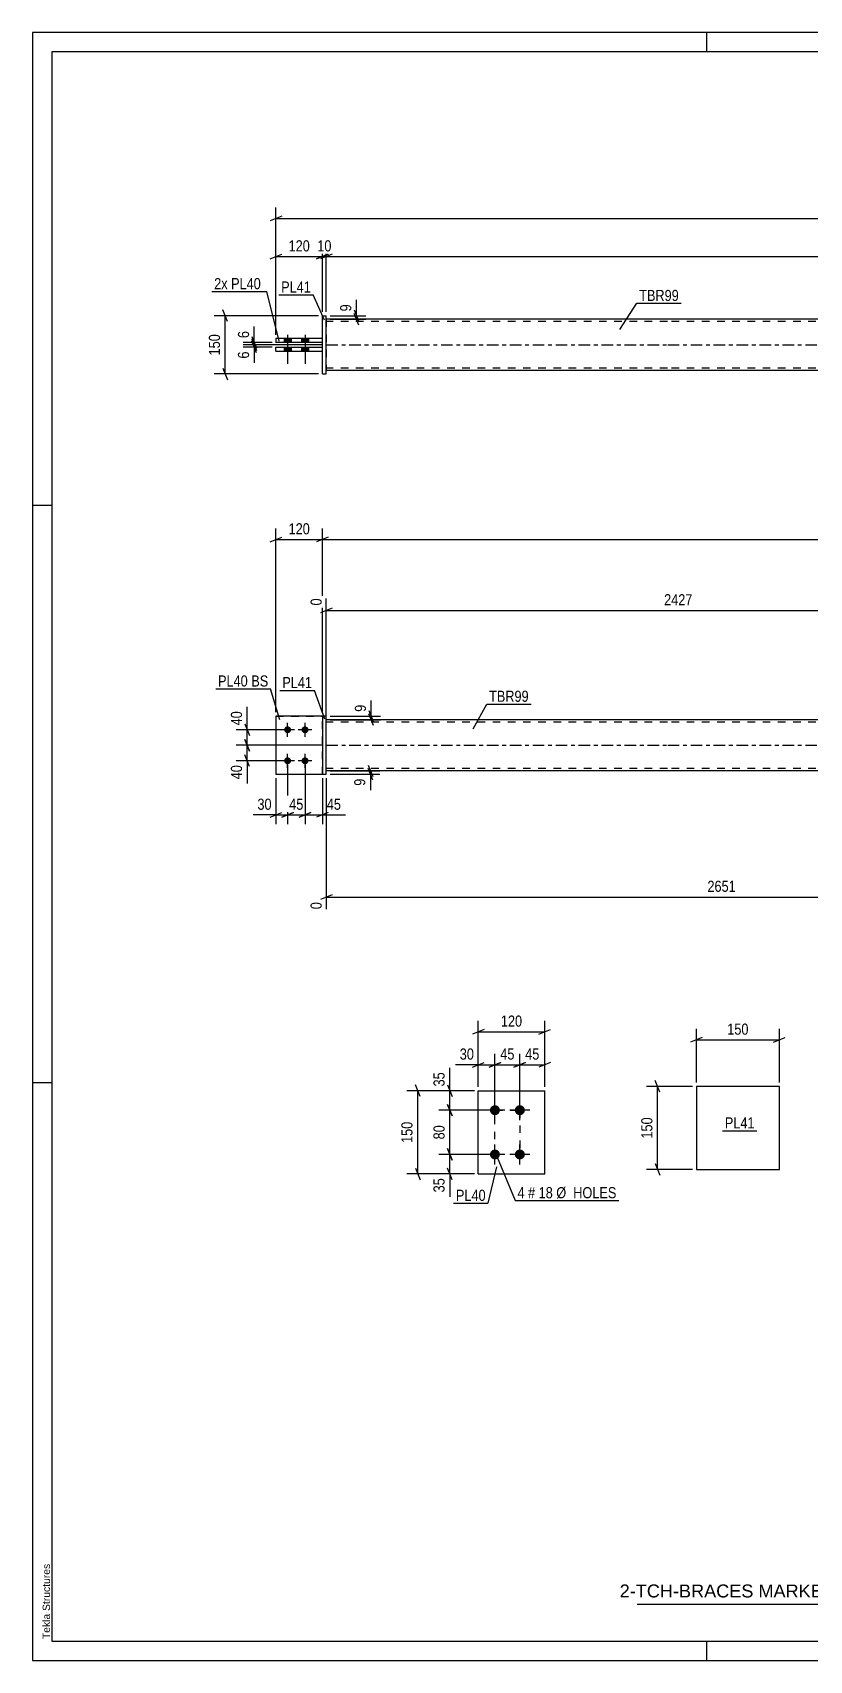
# Model space of a CAD drawing. Header units: millimetres. Extents: x 0 to 594, y 0 to 420.
# Drawn here: x 0 to 200.5, y 0 to 420 of the extents above; entities that cross this region are included whole.
import ezdxf

# ---------------------------------------------------------------- set-up
doc = ezdxf.new("R2010")
doc.units = ezdxf.units.MM
doc.linetypes.add('DXK_LINE_DOT2', pattern=[3.9198, 1.9599, -1.9599])
doc.linetypes.add('DXK_LINE_DOT3', pattern=[5.9187, 2.979, -0.9799, 0.9799, -0.9799])
doc.styles.add('Arial', font='ARIAL.TTF', dxfattribs={"height": 0.2})
doc.styles.add('Arial Narrow', font='ARIALN.TTF', dxfattribs={"height": 0.2})

# ---------------------------------------------------------------- blocks, each defined once
blk = doc.blocks.new('Unknown-582685899-1127')
at = {"color": 5, "linetype": 'Continuous'}
for p, q in [((594, 420), (0, 420)), ((0, 420), (0, 0)), ((174, 415), (174, 420)), ((589, 415), (5, 415)), ((5, 415), (5, 5)), ((5, 298), (0, 298)), ((5, 149), (0, 149)), ((5, 5), (589, 5)), ((174, 0), (174, 5)), ((0, 0), (594, 0))]:
    blk.add_line(p, q, dxfattribs=at)
at = {"color": 174, "linetype": 'Continuous', "style": 'Arial'}
blk.add_text('Tekla Structures', height=1.9102, rotation=90, dxfattribs=at).set_placement((4.5, 5.5))
blk = doc.blocks.new('Bolt-582685899-2203 - 2164')
at = {"linetype": 'Continuous'}
for points in [[(119.29, 140.68), (119.03, 140.71), (118.77, 140.79), (118.54, 140.93), (118.34, 141.11), (118.18, 141.33), (118.07, 141.57), (118.02, 141.83), (118.02, 142.1), (118.07, 142.37), (118.18, 142.61), (118.34, 142.83), (118.54, 143.01), (118.77, 143.14), (119.03, 143.23), (119.29, 143.25), (119.56, 143.23), (119.82, 143.14), (120.05, 143.01), (120.25, 142.83), (120.41, 142.61), (120.52, 142.37), (120.57, 142.1), (120.57, 141.83), (120.52, 141.57), (120.41, 141.33), (120.25, 141.11), (120.05, 140.93), (119.82, 140.79), (119.56, 140.71)], [(125.72, 140.68), (125.46, 140.71), (125.2, 140.79), (124.97, 140.93), (124.77, 141.11), (124.61, 141.33), (124.5, 141.57), (124.44, 141.83), (124.44, 142.1), (124.5, 142.37), (124.61, 142.61), (124.77, 142.83), (124.97, 143.01), (125.2, 143.14), (125.46, 143.23), (125.72, 143.25), (125.99, 143.23), (126.25, 143.14), (126.48, 143.01), (126.68, 142.83), (126.84, 142.61), (126.95, 142.37), (127, 142.1), (127, 141.83), (126.95, 141.57), (126.84, 141.33), (126.68, 141.11), (126.48, 140.93), (126.25, 140.79), (125.99, 140.71)], [(119.29, 129.25), (119.03, 129.28), (118.77, 129.37), (118.54, 129.5), (118.34, 129.68), (118.18, 129.9), (118.07, 130.14), (118.02, 130.41), (118.02, 130.67), (118.07, 130.94), (118.18, 131.18), (118.34, 131.4), (118.54, 131.58), (118.77, 131.71), (119.03, 131.8), (119.29, 131.83), (119.56, 131.8), (119.82, 131.71), (120.05, 131.58), (120.25, 131.4), (120.41, 131.18), (120.52, 130.94), (120.57, 130.67), (120.57, 130.41), (120.52, 130.14), (120.41, 129.9), (120.25, 129.68), (120.05, 129.5), (119.82, 129.37), (119.56, 129.28)], [(125.72, 129.25), (125.46, 129.28), (125.2, 129.37), (124.97, 129.5), (124.77, 129.68), (124.61, 129.9), (124.5, 130.14), (124.44, 130.41), (124.44, 130.67), (124.5, 130.94), (124.61, 131.18), (124.77, 131.4), (124.97, 131.58), (125.2, 131.71), (125.46, 131.8), (125.72, 131.83), (125.99, 131.8), (126.25, 131.71), (126.48, 131.58), (126.68, 131.4), (126.84, 131.18), (126.95, 130.94), (127, 130.67), (127, 130.41), (126.95, 130.14), (126.84, 129.9), (126.68, 129.68), (126.48, 129.5), (126.25, 129.37), (125.99, 129.28)]]:
    blk.add_hatch(color=1, dxfattribs=at).paths.add_polyline_path(points)
at = {"color": 1, "linetype": 'Continuous'}
for p, q in [((119.29, 139.4), (119.29, 144.54)), ((125.72, 139.4), (125.72, 144.54)), ((121.87, 141.97), (116.72, 141.97)), ((128.29, 141.97), (123.15, 141.97)), ((121.87, 130.54), (116.72, 130.54)), ((119.29, 127.97), (119.29, 133.11)), ((128.29, 130.54), (123.15, 130.54)), ((125.72, 127.97), (125.72, 133.11))]:
    blk.add_line(p, q, dxfattribs=at)
blk = doc.blocks.new('Part-582685899-2170 - 2164')
at = {"color": 2, "linetype": 'Continuous'}
for p, q in [((115.01, 125.54), (115.01, 146.97)), ((115.01, 146.97), (132.15, 146.97)), ((132.15, 125.54), (132.15, 146.97)), ((115.01, 125.54), (115.01, 125.54)), ((115.01, 125.54), (132.15, 125.54)), ((132.15, 125.54), (132.15, 125.54))]:
    blk.add_line(p, q, dxfattribs=at)
at = {"color": 7, "linetype": 'DXK_LINE_DOT2'}
for p, q in [((115.01, 146.97), (132.15, 146.97)), ((115.01, 125.54), (115.01, 125.54)), ((115.01, 125.54), (132.15, 125.54)), ((132.15, 125.54), (132.15, 125.54))]:
    blk.add_line(p, q, dxfattribs=at)
blk = doc.blocks.new('Part-582685899-1703 - 1672')
at = {"color": 2, "linetype": 'Continuous'}
for p, q in [((62.8, 243.62), (62.8, 228.62)), ((74.8, 243.62), (62.8, 243.62)), ((62.8, 228.62), (74.8, 228.62))]:
    blk.add_line(p, q, dxfattribs=at)
at = {"color": 7, "linetype": 'DXK_LINE_DOT2'}
blk.add_line((74.8, 228.62), (74.8, 243.62), dxfattribs=at)
blk = doc.blocks.new('Part-582685899-1683 - 1672')
at = {"linetype": 'Continuous'}
blk.add_hatch(color=2, dxfattribs=at).paths.add_polyline_path([(464.04, 229.52), (463.24, 230.92), (464.84, 230.92)])
at = {"color": 2, "linetype": 'Continuous'}
for p, q in [((163.8, 242.72), (75.8, 242.72)), ((405.94, 242.72), (163.9, 242.72)), ((494.04, 242.72), (406.04, 242.72)), ((163.8, 229.52), (75.8, 229.52)), ((405.94, 229.52), (163.9, 229.52)), ((494.04, 229.52), (406.04, 229.52)), ((464.04, 229.52), (463.24, 230.92)), ((463.24, 230.92), (464.84, 230.92)), ((464.84, 230.92), (464.04, 229.52))]:
    blk.add_line(p, q, dxfattribs=at)
at = {"color": 7, "linetype": 'DXK_LINE_DOT2'}
for p, q in [((75.8, 229.52), (75.8, 242.72)), ((163.8, 242.12), (75.8, 242.12)), ((405.94, 242.12), (163.9, 242.12)), ((262.13, 242.72), (262.13, 242.12)), ((291.17, 242.72), (291.17, 242.12)), ((494.04, 242.12), (406.04, 242.12)), ((494.04, 229.52), (494.04, 242.72)), ((163.8, 230.12), (75.8, 230.12)), ((405.94, 230.12), (163.9, 230.12)), ((278.67, 229.52), (278.67, 230.12)), ((307.71, 229.52), (307.71, 230.12)), ((494.04, 230.12), (406.04, 230.12))]:
    blk.add_line(p, q, dxfattribs=at)
at = {"color": 7, "linetype": 'DXK_LINE_DOT3'}
for p, q in [((75.8, 236.12), (163.8, 236.12)), ((163.9, 236.12), (405.94, 236.12)), ((406.04, 236.12), (494.04, 236.12))]:
    blk.add_line(p, q, dxfattribs=at)
at = {"color": 2, "linetype": 'Continuous'}
blk.add_circle((464.04, 230.42), 1, dxfattribs=at)
blk = doc.blocks.new('Part-582685899-1708 - 1672')
at = {"color": 7, "linetype": 'DXK_LINE_DOT2'}
for p, q in [((62.8, 243.62), (62.8, 228.62)), ((62.8, 243.62), (74.8, 243.62)), ((74.8, 243.62), (74.8, 228.62)), ((62.8, 228.62), (74.8, 228.62))]:
    blk.add_line(p, q, dxfattribs=at)
blk = doc.blocks.new('Part-582685899-1713 - 1672')
at = {"color": 2, "linetype": 'Continuous'}
for p, q in [((75.8, 243.62), (74.8, 243.62)), ((74.8, 243.62), (74.8, 228.62)), ((75.8, 228.62), (75.8, 243.62)), ((74.8, 228.62), (75.8, 228.62))]:
    blk.add_line(p, q, dxfattribs=at)
blk = doc.blocks.new('Bolt-582685899-1720 - 1672')
at = {"linetype": 'Continuous'}
for points in [[(65.8, 239.22, -1), (65.8, 241.02, -1)], [(70.3, 239.22, -1), (70.3, 241.02, -1)], [(65.8, 231.22, -1), (65.8, 233.02, -1)], [(70.3, 231.22, -1), (70.3, 233.02, -1)]]:
    blk.add_hatch(color=1, dxfattribs=at).paths.add_polyline_path(points)
at = {"color": 1, "linetype": 'Continuous'}
for p, q in [((67.6, 240.12), (64, 240.12)), ((65.8, 238.32), (65.8, 241.92)), ((72.1, 240.12), (68.5, 240.12)), ((70.3, 238.32), (70.3, 241.92)), ((67.6, 232.12), (64, 232.12)), ((65.8, 230.32), (65.8, 233.92)), ((72.1, 232.12), (68.5, 232.12)), ((70.3, 230.32), (70.3, 233.92))]:
    blk.add_line(p, q, dxfattribs=at)
blk = doc.blocks.new('Bolt-582685899-1368 - 1364')
at = {"linetype": 'Continuous'}
for points in [[(64.9, 340.04), (66.7, 340.04), (66.7, 341.04), (64.9, 341.04)], [(64.9, 340.04), (66.7, 340.04), (66.7, 341.04), (64.9, 341.04)], [(69.4, 340.04), (71.2, 340.04), (71.2, 341.04), (69.4, 341.04)], [(69.4, 340.04), (71.2, 340.04), (71.2, 341.04), (69.4, 341.04)], [(64.9, 337.84), (66.7, 337.84), (66.7, 338.84), (64.9, 338.84)], [(64.9, 337.84), (66.7, 337.84), (66.7, 338.84), (64.9, 338.84)], [(69.4, 337.84), (71.2, 337.84), (71.2, 338.84), (69.4, 338.84)], [(69.4, 337.84), (71.2, 337.84), (71.2, 338.84), (69.4, 338.84)]]:
    blk.add_hatch(color=1, dxfattribs=at).paths.add_polyline_path(points)
at = {"color": 1, "linetype": 'Continuous'}
for p, q in [((64.9, 341.04), (64.9, 340.04)), ((64.9, 341.04), (64.9, 340.04)), ((65.8, 342.04), (65.8, 334.54)), ((65.8, 342.04), (65.8, 334.54)), ((66.7, 341.04), (66.7, 340.04)), ((66.7, 341.04), (66.7, 340.04)), ((69.4, 341.04), (69.4, 340.04)), ((69.4, 341.04), (69.4, 340.04)), ((70.3, 342.04), (70.3, 334.54)), ((70.3, 342.04), (70.3, 334.54)), ((71.2, 341.04), (71.2, 340.04)), ((71.2, 341.04), (71.2, 340.04)), ((64.9, 338.84), (64.9, 337.84)), ((64.9, 338.84), (64.9, 337.84)), ((66.7, 338.84), (66.7, 337.84)), ((66.7, 338.84), (66.7, 337.84)), ((69.4, 338.84), (69.4, 337.84)), ((69.4, 338.84), (69.4, 337.84)), ((71.2, 338.84), (71.2, 337.84)), ((71.2, 338.84), (71.2, 337.84))]:
    blk.add_line(p, q, dxfattribs=at)
blk = doc.blocks.new('Part-582685899-1402 - 1364')
at = {"linetype": 'Continuous'}
blk.add_hatch(color=2, dxfattribs=at).paths.add_polyline_path([(464.04, 339.44), (463.24, 340.84), (464.84, 340.84)])
at = {"color": 2, "linetype": 'Continuous'}
for p, q in [((163.8, 346.04), (75.8, 346.04)), ((405.94, 346.04), (163.9, 346.04)), ((494.04, 346.04), (406.04, 346.04)), ((464.04, 339.44), (463.24, 340.84)), ((463.24, 340.84), (464.84, 340.84)), ((464.84, 340.84), (464.04, 339.44)), ((262.13, 340.14), (262.13, 340.04)), ((291.17, 340.14), (262.13, 340.14)), ((262.13, 338.84), (262.13, 338.74)), ((291.17, 338.74), (262.13, 338.74)), ((278.67, 340.04), (278.67, 340.14)), ((278.67, 338.74), (278.67, 338.84)), ((291.17, 340.14), (291.17, 338.74)), ((163.8, 332.84), (75.8, 332.84)), ((405.94, 332.84), (163.9, 332.84)), ((494.04, 332.84), (406.04, 332.84))]:
    blk.add_line(p, q, dxfattribs=at)
at = {"color": 7, "linetype": 'DXK_LINE_DOT2'}
for p, q in [((75.8, 346.04), (75.8, 332.84)), ((163.8, 345.44), (75.8, 345.44)), ((405.94, 345.44), (163.9, 345.44)), ((494.04, 345.44), (406.04, 345.44)), ((494.04, 332.84), (494.04, 346.04)), ((262.13, 338.74), (262.13, 340.04)), ((278.67, 340.14), (307.71, 340.14)), ((278.67, 340.04), (278.67, 338.74)), ((307.71, 338.74), (278.67, 338.74)), ((307.71, 340.14), (307.71, 338.74)), ((163.8, 333.44), (75.8, 333.44)), ((405.94, 333.44), (163.9, 333.44)), ((494.04, 333.44), (406.04, 333.44))]:
    blk.add_line(p, q, dxfattribs=at)
at = {"color": 7, "linetype": 'DXK_LINE_DOT3'}
for p, q in [((75.8, 339.44), (163.8, 339.44)), ((163.9, 339.44), (405.94, 339.44)), ((406.04, 339.44), (494.04, 339.44))]:
    blk.add_line(p, q, dxfattribs=at)
at = {"color": 2, "linetype": 'Continuous'}
blk.add_circle((464.04, 340.34), 1, dxfattribs=at)
blk = doc.blocks.new('Part-582685899-1442 - 1364')
at = {"color": 2, "linetype": 'Continuous'}
for p, q in [((62.8, 337.84), (62.8, 338.84)), ((62.8, 338.84), (74.8, 338.84)), ((62.8, 337.84), (74.8, 337.84)), ((74.8, 337.84), (74.8, 338.84))]:
    blk.add_line(p, q, dxfattribs=at)
blk = doc.blocks.new('Part-582685899-1447 - 1364')
at = {"color": 2, "linetype": 'Continuous'}
for p, q in [((62.8, 341.04), (62.8, 340.04)), ((74.8, 341.04), (62.8, 341.04)), ((74.8, 340.04), (74.8, 341.04)), ((74.8, 340.04), (62.8, 340.04))]:
    blk.add_line(p, q, dxfattribs=at)
blk = doc.blocks.new('Part-582685899-1452 - 1364')
at = {"color": 2, "linetype": 'Continuous'}
for p, q in [((74.8, 331.94), (74.8, 346.94)), ((74.8, 346.94), (75.8, 346.94)), ((75.8, 331.94), (75.8, 346.94)), ((74.8, 331.94), (75.8, 331.94))]:
    blk.add_line(p, q, dxfattribs=at)
blk = doc.blocks.new('Part-582685899-2411 - 2407')
at = {"color": 2, "linetype": 'Continuous'}
for p, q in [((192.71, 148.1), (171.28, 148.1)), ((171.28, 148.1), (171.28, 126.67)), ((192.71, 126.67), (192.71, 148.1)), ((171.28, 126.67), (192.71, 126.67))]:
    blk.add_line(p, q, dxfattribs=at)
blk = doc.blocks.new('Rectangle-582685899-2393 - 2164')
at = {"color": 1, "linetype": 'DXK_LINE_DOT2'}
blk.add_lwpolyline([(119.29, 141.97), (125.72, 141.97), (125.72, 130.54), (119.29, 130.54), (119.29, 141.97)], close=True, dxfattribs=at)
blk = doc.blocks.new('StraightDimension-582685899-2303 - 2164')
at = {"color": 7, "linetype": 'Continuous'}
for p, q in [((107.06, 148.47), (108.26, 145.47)), ((114.01, 146.97), (104.81, 146.97)), ((108.26, 140.47), (107.06, 143.47)), ((107.66, 141.97), (107.66, 146.97)), ((118.29, 141.97), (104.81, 141.97))]:
    blk.add_line(p, q, dxfattribs=at)
at = {"color": 0}
blk.add_wipeout([(106.91, 152.35), (102.71, 152.35), (102.71, 147.49), (106.91, 147.49)], dxfattribs=at)
at = {"color": 7, "linetype": 'Continuous'}
blk.add_line((107.66, 146.97), (107.66, 152.88), dxfattribs=at)
blk.add_line((107.66, 146.97), (107.66, 152.88), dxfattribs=at)
at = {"color": 3, "style": 'Arial Narrow'}
blk.add_text('35', height=2.863, rotation=90.0002, dxfattribs=at).set_placement((106.31, 148.09))
blk = doc.blocks.new('StraightDimension-582685899-2280 - 2164')
at = {"color": 7, "linetype": 'Continuous'}
for p, q in [((118.29, 130.54), (104.81, 130.54)), ((107.06, 132.04), (108.26, 129.04)), ((107.66, 125.54), (107.66, 130.54)), ((108.26, 124.04), (107.06, 127.04)), ((114.01, 125.54), (104.81, 125.54))]:
    blk.add_line(p, q, dxfattribs=at)
at = {"color": 0}
blk.add_wipeout([(106.91, 125.02), (102.71, 125.02), (102.71, 120.16), (106.91, 120.16)], dxfattribs=at)
at = {"color": 7, "linetype": 'Continuous'}
blk.add_line((107.66, 125.54), (107.66, 119.63), dxfattribs=at)
blk.add_line((107.66, 125.54), (107.66, 119.63), dxfattribs=at)
at = {"color": 3, "style": 'Arial Narrow'}
blk.add_text('35', height=2.863, rotation=90.0002, dxfattribs=at).set_placement((106.31, 120.76))
blk = doc.blocks.new('StraightDimension-582685899-2293 - 2164')
at = {"color": 7, "linetype": 'Continuous'}
for p, q in [((107.06, 143.47), (108.26, 140.47)), ((118.29, 141.97), (104.81, 141.97)), ((107.66, 130.54), (107.66, 141.97)), ((118.29, 130.54), (104.81, 130.54)), ((108.26, 129.04), (107.06, 132.04))]:
    blk.add_line(p, q, dxfattribs=at)
at = {"color": 0}
blk.add_wipeout([(106.91, 138.68), (102.71, 138.68), (102.71, 133.83), (106.91, 133.83)], dxfattribs=at)
at = {"color": 3, "style": 'Arial Narrow'}
blk.add_text('80', height=2.863, rotation=90.0002, dxfattribs=at).set_placement((106.31, 134.43))
blk = doc.blocks.new('StraightDimension-582685899-2317 - 2164')
at = {"color": 7, "linetype": 'Continuous'}
for p, q in [((99.98, 145.47), (98.78, 148.47)), ((114.01, 146.97), (96.53, 146.97)), ((99.38, 125.54), (99.38, 146.97)), ((98.78, 127.04), (99.98, 124.04)), ((114.01, 125.54), (96.53, 125.54))]:
    blk.add_line(p, q, dxfattribs=at)
at = {"color": 0}
blk.add_wipeout([(98.63, 139.6), (94.43, 139.6), (94.43, 132.91), (98.63, 132.91)], dxfattribs=at)
at = {"color": 3, "style": 'Arial Narrow'}
blk.add_text('150', height=2.863, rotation=90.0002, dxfattribs=at).set_placement((98.03, 133.51))
blk = doc.blocks.new('StraightDimension-582685899-2334 - 2164')
at = {"color": 7, "linetype": 'Continuous'}
for p, q in [((115.01, 147.97), (115.01, 156.53)), ((119.29, 142.97), (119.29, 156.53)), ((113.51, 153.08), (116.51, 154.28)), ((115.01, 153.68), (119.29, 153.68)), ((120.79, 154.28), (117.79, 153.08))]:
    blk.add_line(p, q, dxfattribs=at)
at = {"color": 0}
blk.add_wipeout([(114.48, 154.43), (114.48, 158.63), (109.63, 158.63), (109.63, 154.43)], dxfattribs=at)
at = {"color": 7, "linetype": 'Continuous'}
blk.add_line((115.01, 153.68), (109.1, 153.68), dxfattribs=at)
blk.add_line((115.01, 153.68), (109.1, 153.68), dxfattribs=at)
at = {"color": 3, "style": 'Arial Narrow'}
blk.add_text('30', height=2.863, dxfattribs=at).set_placement((110.23, 155.03))
blk = doc.blocks.new('StraightDimension-582685899-2347 - 2164')
at = {"color": 7, "linetype": 'Continuous'}
for p, q in [((119.29, 142.97), (119.29, 156.53)), ((125.72, 142.97), (125.72, 156.53)), ((117.79, 153.08), (120.79, 154.28)), ((119.29, 153.68), (125.72, 153.68)), ((127.22, 154.28), (124.22, 153.08))]:
    blk.add_line(p, q, dxfattribs=at)
at = {"color": 0}
blk.add_wipeout([(124.94, 154.43), (124.94, 158.63), (120.08, 158.63), (120.08, 154.43)], dxfattribs=at)
at = {"color": 3, "style": 'Arial Narrow'}
blk.add_text('45', height=2.863, dxfattribs=at).set_placement((120.68, 155.03))
blk = doc.blocks.new('StraightDimension-582685899-2357 - 2164')
at = {"color": 7, "linetype": 'Continuous'}
for p, q in [((125.72, 142.97), (125.72, 156.53)), ((132.15, 147.97), (132.15, 156.53)), ((124.22, 153.08), (127.22, 154.28)), ((125.72, 153.68), (132.15, 153.68)), ((133.65, 154.28), (130.65, 153.08))]:
    blk.add_line(p, q, dxfattribs=at)
at = {"color": 0}
blk.add_wipeout([(131.36, 154.43), (131.36, 158.63), (126.51, 158.63), (126.51, 154.43)], dxfattribs=at)
at = {"color": 3, "style": 'Arial Narrow'}
blk.add_text('45', height=2.863, dxfattribs=at).set_placement((127.11, 155.03))
blk = doc.blocks.new('StraightDimension-582685899-2374 - 2164')
at = {"color": 7, "linetype": 'Continuous'}
for p, q in [((115.01, 147.97), (115.01, 165.03)), ((132.15, 147.97), (132.15, 165.03)), ((116.51, 162.78), (113.51, 161.58)), ((115.01, 162.18), (132.15, 162.18)), ((130.65, 161.58), (133.65, 162.78))]:
    blk.add_line(p, q, dxfattribs=at)
at = {"color": 0}
blk.add_wipeout([(126.92, 162.93), (126.92, 167.13), (120.24, 167.13), (120.24, 162.93)], dxfattribs=at)
at = {"color": 3, "style": 'Arial Narrow'}
blk.add_text('120', height=2.863, dxfattribs=at).set_placement((120.84, 163.53))
blk = doc.blocks.new('StraightDimension-582685899-4627 - 1672')
at = {"color": 7, "linetype": 'Continuous'}
for p, q in [((74.8, 244.62), (74.8, 292.04)), ((494.04, 244.62), (494.04, 292.04)), ((76.3, 289.79), (73.3, 288.59)), ((74.8, 289.19), (494.04, 289.19)), ((492.54, 288.59), (495.54, 289.79))]:
    blk.add_line(p, q, dxfattribs=at)
at = {"color": 0}
blk.add_wipeout([(288.68, 289.94), (288.68, 294.14), (280.16, 294.14), (280.16, 289.94)], dxfattribs=at)
at = {"color": 3, "style": 'Arial Narrow'}
blk.add_text('5012', height=2.863, dxfattribs=at).set_placement((280.76, 290.54))
blk = doc.blocks.new('StraightDimension-582685899-1783 - 1672')
at = {"color": 7, "linetype": 'Continuous'}
for p, q in [((65.8, 231.12), (65.8, 215.73)), ((62.8, 227.62), (62.8, 215.73)), ((61.3, 217.53), (64.3, 218.73)), ((67.3, 218.73), (64.3, 217.53)), ((62.8, 218.13), (65.8, 218.13))]:
    blk.add_line(p, q, dxfattribs=at)
at = {"color": 0}
blk.add_wipeout([(62.27, 218.88), (62.27, 223.08), (57.42, 223.08), (57.42, 218.88)], dxfattribs=at)
at = {"color": 7, "linetype": 'Continuous'}
blk.add_line((62.8, 218.13), (56.89, 218.13), dxfattribs=at)
blk.add_line((62.8, 218.13), (56.89, 218.13), dxfattribs=at)
at = {"color": 3, "style": 'Arial Narrow'}
blk.add_text('30', height=2.863, dxfattribs=at).set_placement((58.02, 219.48))
blk = doc.blocks.new('StraightDimension-582685899-1793 - 1672')
at = {"color": 7, "linetype": 'Continuous'}
for p, q in [((65.8, 231.12), (65.8, 215.73)), ((70.3, 231.12), (70.3, 215.73)), ((64.3, 217.53), (67.3, 218.73)), ((71.8, 218.73), (68.8, 217.53)), ((65.8, 218.13), (70.3, 218.13))]:
    blk.add_line(p, q, dxfattribs=at)
at = {"color": 0}
blk.add_wipeout([(70.48, 218.88), (70.48, 223.08), (65.62, 223.08), (65.62, 218.88)], dxfattribs=at)
at = {"color": 3, "style": 'Arial Narrow'}
blk.add_text('45', height=2.863, dxfattribs=at).set_placement((66.22, 219.48))
blk = doc.blocks.new('StraightDimension-582685899-4628 - 1672')
at = {"color": 7, "linetype": 'Continuous'}
for p, q in [((62.8, 244.62), (62.8, 292.04)), ((74.8, 244.62), (74.8, 292.04)), ((61.3, 288.59), (64.3, 289.79)), ((62.8, 289.19), (74.8, 289.19)), ((76.3, 289.79), (73.3, 288.59))]:
    blk.add_line(p, q, dxfattribs=at)
at = {"color": 0}
blk.add_wipeout([(72.14, 289.94), (72.14, 294.14), (65.46, 294.14), (65.46, 289.94)], dxfattribs=at)
at = {"color": 3, "style": 'Arial Narrow'}
blk.add_text('120', height=2.863, dxfattribs=at).set_placement((66.06, 290.54))
blk = doc.blocks.new('StraightDimension-582685899-1732 - 1672')
at = {"color": 7, "linetype": 'Continuous'}
for p, q in [((257.41, 253.05), (257.41, 279.49)), ((75.8, 243.72), (75.8, 274.01)), ((77.3, 271.48), (74.3, 270.28)), ((75.8, 270.88), (257.41, 270.88)), ((255.91, 270.28), (258.91, 271.48))]:
    blk.add_line(p, q, dxfattribs=at)
at = {"color": 0, "linetype": 'Continuous'}
for points in [[(256.81, 280.09), (252.61, 280.09), (252.61, 271.58), (256.81, 271.58)], [(75.2, 274.61), (71, 274.61), (71, 271.58), (75.2, 271.58)]]:
    blk.add_wipeout(points, dxfattribs=at)
at = {"color": 0}
blk.add_wipeout([(170.86, 271.63), (170.86, 275.83), (162.35, 275.83), (162.35, 271.63)], dxfattribs=at)
at = {"color": 3, "linetype": 'Continuous', "style": 'Arial Narrow'}
for s, height, p in [('2427', 2.863, (256.21, 272.18)), ('0', 2.86, (74.6, 272.18))]:
    blk.add_text(s, height=height, rotation=90.0002, dxfattribs=at).set_placement(p)
at = {"color": 3, "style": 'Arial Narrow'}
blk.add_text('2427', height=2.863, dxfattribs=at).set_placement((162.95, 272.23))
blk = doc.blocks.new('StraightDimension-582685899-1864 - 1672')
at = {"color": 7, "linetype": 'Continuous'}
for p, q in [((76.8, 243.62), (89.76, 243.62)), ((86.76, 245.12), (87.96, 242.12)), ((87.96, 241.22), (86.76, 244.22)), ((87.36, 242.72), (87.36, 243.62)), ((76.8, 242.72), (89.76, 242.72))]:
    blk.add_line(p, q, dxfattribs=at)
at = {"color": 0}
blk.add_wipeout([(86.61, 247.18), (82.41, 247.18), (82.41, 244.15), (86.61, 244.15)], dxfattribs=at)
at = {"color": 7, "linetype": 'Continuous'}
blk.add_line((87.36, 243.62), (87.36, 247.7), dxfattribs=at)
blk.add_line((87.36, 243.62), (87.36, 247.7), dxfattribs=at)
at = {"color": 3, "style": 'Arial Narrow'}
blk.add_text('9', height=2.86, rotation=90.0002, dxfattribs=at).set_placement((86.01, 244.75))
blk = doc.blocks.new('StraightDimension-582685899-1800 - 1672')
at = {"color": 7, "linetype": 'Continuous'}
for p, q in [((70.3, 231.12), (70.3, 215.73)), ((74.8, 227.62), (74.8, 215.73)), ((68.8, 217.53), (71.8, 218.73)), ((76.3, 218.73), (73.3, 217.53)), ((70.3, 218.13), (74.8, 218.13))]:
    blk.add_line(p, q, dxfattribs=at)
at = {"color": 0}
blk.add_wipeout([(80.18, 218.88), (80.18, 223.08), (75.32, 223.08), (75.32, 218.88)], dxfattribs=at)
at = {"color": 7, "linetype": 'Continuous'}
blk.add_line((74.8, 218.13), (80.71, 218.13), dxfattribs=at)
blk.add_line((74.8, 218.13), (80.71, 218.13), dxfattribs=at)
at = {"color": 3, "style": 'Arial Narrow'}
blk.add_text('45', height=2.863, dxfattribs=at).set_placement((75.92, 219.48))
blk = doc.blocks.new('StraightDimension-582685899-1848 - 1672')
at = {"color": 7, "linetype": 'Continuous'}
for p, q in [((75.8, 227.62), (75.8, 193.82)), ((279.77, 228.36), (279.77, 188.33)), ((77.3, 197.55), (74.3, 196.35)), ((278.27, 196.35), (281.27, 197.55)), ((75.8, 196.95), (279.77, 196.95))]:
    blk.add_line(p, q, dxfattribs=at)
at = {"color": 0}
blk.add_wipeout([(182.04, 197.7), (182.04, 201.9), (173.53, 201.9), (173.53, 197.7)], dxfattribs=at)
at = {"color": 0, "linetype": 'Continuous'}
for points in [[(75.2, 196.25), (71, 196.25), (71, 193.22), (75.2, 193.22)], [(279.17, 196.25), (274.97, 196.25), (274.97, 187.73), (279.17, 187.73)]]:
    blk.add_wipeout(points, dxfattribs=at)
at = {"color": 3, "style": 'Arial Narrow'}
blk.add_text('2651', height=2.863, dxfattribs=at).set_placement((174.13, 198.3))
at = {"color": 3, "linetype": 'Continuous', "style": 'Arial Narrow'}
for s, height, p in [('0', 2.86, (74.6, 193.82)), ('2651', 2.863, (278.57, 188.33))]:
    blk.add_text(s, height=height, rotation=90.0002, dxfattribs=at).set_placement(p)
blk = doc.blocks.new('StraightDimension-582685899-1855 - 1672')
at = {"color": 7, "linetype": 'Continuous'}
for p, q in [((86.6, 231.02), (87.8, 228.02)), ((76.8, 229.52), (89.6, 229.52)), ((76.8, 228.62), (89.6, 228.62)), ((87.8, 227.12), (86.6, 230.12)), ((87.2, 228.62), (87.2, 229.52))]:
    blk.add_line(p, q, dxfattribs=at)
at = {"color": 0}
blk.add_wipeout([(86.45, 228.1), (82.25, 228.1), (82.25, 225.07), (86.45, 225.07)], dxfattribs=at)
at = {"color": 7, "linetype": 'Continuous'}
blk.add_line((87.2, 228.62), (87.2, 224.55), dxfattribs=at)
blk.add_line((87.2, 228.62), (87.2, 224.55), dxfattribs=at)
at = {"color": 3, "style": 'Arial Narrow'}
blk.add_text('9', height=2.86, rotation=90.0002, dxfattribs=at).set_placement((85.85, 225.67))
blk = doc.blocks.new('StraightDimension-582685899-1873 - 1672')
at = {"color": 7, "linetype": 'Continuous'}
for p, q in [((64.8, 240.12), (52.54, 240.12)), ((54.79, 241.62), (55.99, 238.62)), ((55.39, 236.12), (55.39, 240.12)), ((74.8, 236.12), (52.54, 236.12)), ((55.99, 234.62), (54.79, 237.62))]:
    blk.add_line(p, q, dxfattribs=at)
at = {"color": 0}
blk.add_wipeout([(54.64, 245.51), (50.44, 245.51), (50.44, 240.65), (54.64, 240.65)], dxfattribs=at)
at = {"color": 7, "linetype": 'Continuous'}
blk.add_line((55.39, 240.12), (55.39, 246.03), dxfattribs=at)
blk.add_line((55.39, 240.12), (55.39, 246.03), dxfattribs=at)
at = {"color": 3, "style": 'Arial Narrow'}
blk.add_text('40', height=2.863, rotation=90.0002, dxfattribs=at).set_placement((54.04, 241.25))
blk = doc.blocks.new('StraightDimension-582685899-1886 - 1672')
at = {"color": 7, "linetype": 'Continuous'}
for p, q in [((74.8, 236.12), (52.54, 236.12)), ((54.79, 237.62), (55.99, 234.62)), ((55.39, 232.12), (55.39, 236.12)), ((64.8, 232.12), (52.54, 232.12)), ((55.99, 230.62), (54.79, 233.62))]:
    blk.add_line(p, q, dxfattribs=at)
at = {"color": 0}
blk.add_wipeout([(54.64, 231.6), (50.44, 231.6), (50.44, 226.74), (54.64, 226.74)], dxfattribs=at)
at = {"color": 7, "linetype": 'Continuous'}
blk.add_line((55.39, 232.12), (55.39, 226.22), dxfattribs=at)
blk.add_line((55.39, 232.12), (55.39, 226.22), dxfattribs=at)
at = {"color": 3, "style": 'Arial Narrow'}
blk.add_text('40', height=2.863, rotation=90.0002, dxfattribs=at).set_placement((54.04, 227.34))
blk = doc.blocks.new('StraightDimension-582685899-1608 - 1364')
at = {"color": 7, "linetype": 'Continuous'}
for p, q in [((56.61, 340.94), (57.81, 337.94)), ((57.81, 337.34), (56.61, 340.34)), ((74.8, 339.44), (54.36, 339.44)), ((61.8, 338.84), (54.36, 338.84)), ((57.21, 338.84), (57.21, 339.44))]:
    blk.add_line(p, q, dxfattribs=at)
at = {"color": 0}
blk.add_wipeout([(56.46, 338.31), (52.26, 338.31), (52.26, 335.28), (56.46, 335.28)], dxfattribs=at)
at = {"color": 7, "linetype": 'Continuous'}
blk.add_line((57.21, 338.84), (57.21, 334.76), dxfattribs=at)
blk.add_line((57.21, 338.84), (57.21, 334.76), dxfattribs=at)
at = {"color": 3, "style": 'Arial Narrow'}
blk.add_text('6', height=2.86, rotation=90.0002, dxfattribs=at).set_placement((55.86, 335.88))
blk = doc.blocks.new('StraightDimension-582685899-1498 - 1364')
at = {"color": 7, "linetype": 'Continuous'}
for p, q in [((62.8, 342.04), (62.8, 374.89)), ((507.04, 342.04), (507.04, 374.89)), ((64.3, 372.64), (61.3, 371.44)), ((62.8, 372.04), (507.04, 372.04)), ((505.54, 371.44), (508.54, 372.64))]:
    blk.add_line(p, q, dxfattribs=at)
at = {"color": 0}
blk.add_wipeout([(289.18, 372.79), (289.18, 376.99), (280.66, 376.99), (280.66, 372.79)], dxfattribs=at)
at = {"color": 3, "style": 'Arial Narrow'}
blk.add_text('5262', height=2.863, dxfattribs=at).set_placement((281.26, 373.39))
blk = doc.blocks.new('StraightDimension-582685899-1539 - 1364')
at = {"color": 7, "linetype": 'Continuous'}
for p, q in [((61.3, 361.59), (64.3, 362.79)), ((62.8, 342.04), (62.8, 365.04)), ((62.8, 362.19), (74.8, 362.19)), ((76.3, 362.79), (73.3, 361.59)), ((74.8, 347.94), (74.8, 365.04))]:
    blk.add_line(p, q, dxfattribs=at)
at = {"color": 0}
blk.add_wipeout([(72.14, 362.94), (72.14, 367.14), (65.46, 367.14), (65.46, 362.94)], dxfattribs=at)
at = {"color": 3, "style": 'Arial Narrow'}
blk.add_text('120', height=2.863, dxfattribs=at).set_placement((66.06, 363.54))
blk = doc.blocks.new('StraightDimension-582685899-1470 - 1364')
at = {"color": 7, "linetype": 'Continuous'}
for p, q in [((73.8, 346.94), (46.86, 346.94)), ((50.31, 345.44), (49.11, 348.44)), ((49.71, 331.94), (49.71, 346.94)), ((73.8, 331.94), (46.86, 331.94)), ((49.11, 333.44), (50.31, 330.44))]:
    blk.add_line(p, q, dxfattribs=at)
at = {"color": 0}
blk.add_wipeout([(48.96, 342.78), (44.76, 342.78), (44.76, 336.1), (48.96, 336.1)], dxfattribs=at)
at = {"color": 3, "style": 'Arial Narrow'}
blk.add_text('150', height=2.863, rotation=90.0002, dxfattribs=at).set_placement((48.36, 336.7))
blk = doc.blocks.new('StraightDimension-582685899-1529 - 1364')
at = {"color": 7, "linetype": 'Continuous'}
for p, q in [((77.3, 362.79), (74.3, 361.59)), ((75.8, 347.94), (75.8, 365.04)), ((75.8, 362.19), (494.04, 362.19)), ((492.54, 361.59), (495.54, 362.79)), ((494.04, 347.94), (494.04, 365.04))]:
    blk.add_line(p, q, dxfattribs=at)
at = {"color": 0}
blk.add_wipeout([(289.18, 362.94), (289.18, 367.14), (280.66, 367.14), (280.66, 362.94)], dxfattribs=at)
at = {"color": 3, "style": 'Arial Narrow'}
blk.add_text('5002', height=2.863, dxfattribs=at).set_placement((281.26, 363.54))
blk = doc.blocks.new('StraightDimension-582685899-1549 - 1364')
at = {"color": 7, "linetype": 'Continuous'}
for p, q in [((73.3, 361.59), (76.3, 362.79)), ((77.3, 362.79), (74.3, 361.59)), ((74.8, 347.94), (74.8, 365.04)), ((74.8, 362.19), (75.8, 362.19)), ((75.8, 347.94), (75.8, 365.04))]:
    blk.add_line(p, q, dxfattribs=at)
at = {"color": 0}
blk.add_wipeout([(77.73, 362.94), (77.73, 367.14), (72.87, 367.14), (72.87, 362.94)], dxfattribs=at)
at = {"color": 3, "style": 'Arial Narrow'}
blk.add_text('10', height=2.863, dxfattribs=at).set_placement((73.47, 363.54))
blk = doc.blocks.new('StraightDimension-582685899-1590 - 1364')
at = {"color": 7, "linetype": 'Continuous'}
for p, q in [((56.61, 341.54), (57.81, 338.54)), ((57.81, 337.94), (56.61, 340.94)), ((61.8, 340.04), (54.36, 340.04)), ((74.8, 339.44), (54.36, 339.44)), ((57.21, 339.44), (57.21, 340.04))]:
    blk.add_line(p, q, dxfattribs=at)
at = {"color": 0}
blk.add_wipeout([(56.46, 343.59), (52.26, 343.59), (52.26, 340.56), (56.46, 340.56)], dxfattribs=at)
at = {"color": 7, "linetype": 'Continuous'}
blk.add_line((57.21, 340.04), (57.21, 344.12), dxfattribs=at)
blk.add_line((57.21, 340.04), (57.21, 344.12), dxfattribs=at)
at = {"color": 3, "style": 'Arial Narrow'}
blk.add_text('6', height=2.86, rotation=90.0002, dxfattribs=at).set_placement((55.86, 341.16))
blk = doc.blocks.new('StraightDimension-582685899-1625 - 1364')
at = {"color": 7, "linetype": 'Continuous'}
for p, q in [((76.8, 346.94), (85.98, 346.94)), ((76.8, 346.04), (85.98, 346.04)), ((82.98, 348.44), (84.18, 345.44)), ((84.18, 344.54), (82.98, 347.54)), ((83.58, 346.04), (83.58, 346.94))]:
    blk.add_line(p, q, dxfattribs=at)
at = {"color": 0}
blk.add_wipeout([(82.83, 350.49), (78.63, 350.49), (78.63, 347.46), (82.83, 347.46)], dxfattribs=at)
at = {"color": 7, "linetype": 'Continuous'}
blk.add_line((83.58, 346.94), (83.58, 351.02), dxfattribs=at)
blk.add_line((83.58, 346.94), (83.58, 351.02), dxfattribs=at)
at = {"color": 3, "style": 'Arial Narrow'}
blk.add_text('9', height=2.86, rotation=90.0002, dxfattribs=at).set_placement((82.23, 348.06))
blk = doc.blocks.new('StraightDimension-582685899-2413 - 2407')
at = {"color": 7, "linetype": 'Continuous'}
for p, q in [((172.78, 160.7), (169.78, 159.5)), ((171.28, 149.1), (171.28, 162.95)), ((171.28, 160.1), (192.71, 160.1)), ((191.21, 159.5), (194.21, 160.7)), ((192.71, 149.1), (192.71, 162.95))]:
    blk.add_line(p, q, dxfattribs=at)
at = {"color": 0}
blk.add_wipeout([(185.34, 160.85), (185.34, 165.05), (178.65, 165.05), (178.65, 160.85)], dxfattribs=at)
at = {"color": 3, "style": 'Arial Narrow'}
blk.add_text('150', height=2.863, dxfattribs=at).set_placement((179.25, 161.45))
blk = doc.blocks.new('StraightDimension-582685899-2424 - 2407')
at = {"color": 7, "linetype": 'Continuous'}
for p, q in [((170.28, 148.1), (158.43, 148.1)), ((161.88, 146.6), (160.68, 149.6)), ((161.28, 126.67), (161.28, 148.1)), ((170.28, 126.67), (158.43, 126.67)), ((160.68, 128.17), (161.88, 125.17))]:
    blk.add_line(p, q, dxfattribs=at)
at = {"color": 0}
blk.add_wipeout([(160.53, 140.72), (156.33, 140.72), (156.33, 134.04), (160.53, 134.04)], dxfattribs=at)
at = {"color": 3, "style": 'Arial Narrow'}
blk.add_text('150', height=2.863, rotation=90.0002, dxfattribs=at).set_placement((159.93, 134.64))
blk = doc.blocks.new('Unknown-582685899-5140')
at = {"color": 7, "linetype": 'Continuous'}
blk.add_line((156, 14.5), (226, 14.5), dxfattribs=at)
at = {"color": 7, "style": 'Arial'}
blk.add_text('2-TCH-BRACES MARKED AS TBR99', height=3.3428, dxfattribs=at).set_placement((151.49, 16.25))
blk = doc.blocks.new('Mark-582685899-2166 - 2164')
at = {"color": 0}
blk.add_wipeout([(116.91, 118.57), (116.91, 121.57), (109.24, 121.57), (109.24, 118.57)], dxfattribs=at)
blk.add_wipeout([(116.91, 118.57), (116.91, 121.57), (109.24, 121.57), (109.24, 118.57)], dxfattribs=at)
at = {"color": 30, "linetype": 'Continuous'}
for p in [(119.67, 127.37), (108.64, 117.97)]:
    blk.add_line(p, (117.51, 117.97), dxfattribs=at)
at = {"color": 3, "style": 'Arial Narrow'}
blk.add_text('PL40', height=2.863, dxfattribs=at).set_placement((109.24, 118.57))
blk = doc.blocks.new('Mark-582685899-2199 - 2164')
at = {"color": 0}
blk.add_wipeout([(126.96, 119.25), (126.96, 122.25), (125.13, 122.25), (125.13, 119.25)], dxfattribs=at)
blk.add_wipeout([(126.96, 119.25), (126.96, 122.25), (125.13, 122.25), (125.13, 119.25)], dxfattribs=at)
at = {"color": 7, "linetype": 'Continuous'}
blk.add_line((119.47, 130.92), (124.53, 118.65), dxfattribs=at)
at = {"color": 0}
blk.add_wipeout([(129.68, 119.25), (129.68, 122.25), (127.86, 122.25), (127.86, 119.25)], dxfattribs=at)
blk.add_wipeout([(129.68, 119.25), (129.68, 122.25), (127.86, 122.25), (127.86, 119.25)], dxfattribs=at)
at = {"color": 3, "style": 'Arial Narrow'}
blk.add_text('4', height=2.86, dxfattribs=at).set_placement((125.13, 119.25))
at = {"color": 0}
blk.add_wipeout([(134.24, 119.25), (134.24, 122.25), (130.58, 122.25), (130.58, 119.25)], dxfattribs=at)
blk.add_wipeout([(134.24, 119.25), (134.24, 122.25), (130.58, 122.25), (130.58, 119.25)], dxfattribs=at)
at = {"color": 3, "style": 'Arial Narrow'}
blk.add_text('#', height=2.86, dxfattribs=at).set_placement((127.86, 119.25))
at = {"color": 0}
blk.add_wipeout([(150.67, 119.25), (150.67, 122.25), (135.14, 122.25), (135.14, 119.25)], dxfattribs=at)
blk.add_wipeout([(150.67, 119.25), (150.67, 122.25), (135.14, 122.25), (135.14, 119.25)], dxfattribs=at)
at = {"color": 7, "linetype": 'Continuous'}
blk.add_line((124.53, 118.65), (151.27, 118.65), dxfattribs=at)
at = {"color": 3, "style": 'Arial Narrow'}
for s, p in [('18', (130.58, 119.25)), ('Ø  HOLES', (135.14, 119.25))]:
    blk.add_text(s, height=2.863, dxfattribs=at).set_placement(p)
blk = doc.blocks.new('Mark-582685899-1679 - 1672')
at = {"color": 0}
blk.add_wipeout([(128.01, 247.33), (128.01, 250.33), (117.79, 250.33), (117.79, 247.33)], dxfattribs=at)
blk.add_wipeout([(128.01, 247.33), (128.01, 250.33), (117.79, 250.33), (117.79, 247.33)], dxfattribs=at)
at = {"color": 30, "linetype": 'Continuous'}
for p, q in [((113.67, 240.39), (117.19, 246.73)), ((117.19, 246.73), (128.61, 246.73))]:
    blk.add_line(p, q, dxfattribs=at)
at = {"color": 3, "style": 'Arial Narrow'}
blk.add_text('TBR99', height=2.863, dxfattribs=at).set_placement((117.79, 247.33))
blk = doc.blocks.new('Mark-582685899-1709 - 1672')
at = {"color": 0}
blk.add_wipeout([(72.11, 250.87), (72.11, 253.87), (64.44, 253.87), (64.44, 250.87)], dxfattribs=at)
blk.add_wipeout([(72.11, 250.87), (72.11, 253.87), (64.44, 253.87), (64.44, 250.87)], dxfattribs=at)
at = {"color": 30, "linetype": 'Continuous'}
for p in [(63.84, 250.27), (75.44, 242.81)]:
    blk.add_line(p, (72.71, 250.27), dxfattribs=at)
at = {"color": 3, "style": 'Arial Narrow'}
blk.add_text('PL41', height=2.863, dxfattribs=at).set_placement((64.44, 250.87))
blk = doc.blocks.new('MarkSet-582685899-2092 - 1672')
at = {"color": 0}
blk.add_wipeout([(55.54, 251.27), (55.54, 254.27), (47.86, 254.27), (47.86, 251.27)], dxfattribs=at)
blk.add_wipeout([(55.54, 251.27), (55.54, 254.27), (47.86, 254.27), (47.86, 251.27)], dxfattribs=at)
blk.add_wipeout([(60.82, 251.27), (60.82, 254.27), (56.44, 254.27), (56.44, 251.27)], dxfattribs=at)
blk.add_wipeout([(60.82, 251.27), (60.82, 254.27), (56.44, 254.27), (56.44, 251.27)], dxfattribs=at)
at = {"color": 30, "linetype": 'Continuous'}
for p in [(47.26, 250.67), (63.84, 242.68)]:
    blk.add_line(p, (61.42, 250.67), dxfattribs=at)
at = {"color": 3, "style": 'Arial Narrow'}
for s, p in [('PL40', (47.86, 251.27)), ('BS', (56.44, 251.27))]:
    blk.add_text(s, height=2.863, dxfattribs=at).set_placement(p)
blk = doc.blocks.new('MarkSet-582685899-1663 - 1364')
at = {"color": 0}
blk.add_wipeout([(50.33, 353.79), (50.33, 356.79), (46.86, 356.79), (46.86, 353.79)], dxfattribs=at)
blk.add_wipeout([(50.33, 353.79), (50.33, 356.79), (46.86, 356.79), (46.86, 353.79)], dxfattribs=at)
blk.add_wipeout([(58.91, 353.79), (58.91, 356.79), (51.23, 356.79), (51.23, 353.79)], dxfattribs=at)
blk.add_wipeout([(58.91, 353.79), (58.91, 356.79), (51.23, 356.79), (51.23, 353.79)], dxfattribs=at)
at = {"color": 30, "linetype": 'Continuous'}
for p in [(46.26, 353.19), (63.65, 340.42)]:
    blk.add_line(p, (60.41, 353.19), dxfattribs=at)
at = {"color": 3, "style": 'Arial Narrow'}
for s, p in [('2x', (46.86, 353.79)), ('PL40', (51.23, 353.79))]:
    blk.add_text(s, height=2.863, dxfattribs=at).set_placement(p)
blk = doc.blocks.new('Mark-582685899-1397 - 1364')
at = {"color": 0}
blk.add_wipeout([(166.76, 350.74), (166.76, 353.74), (156.53, 353.74), (156.53, 350.74)], dxfattribs=at)
blk.add_wipeout([(166.76, 350.74), (166.76, 353.74), (156.53, 353.74), (156.53, 350.74)], dxfattribs=at)
at = {"color": 30, "linetype": 'Continuous'}
for p, q in [((151.51, 343.39), (155.93, 350.14)), ((155.93, 350.14), (167.36, 350.14))]:
    blk.add_line(p, q, dxfattribs=at)
at = {"color": 3, "style": 'Arial Narrow'}
blk.add_text('TBR99', height=2.863, dxfattribs=at).set_placement((156.53, 350.74))
blk = doc.blocks.new('Mark-582685899-1448 - 1364')
at = {"color": 0}
blk.add_wipeout([(71.82, 352.92), (71.82, 355.92), (64.14, 355.92), (64.14, 352.92)], dxfattribs=at)
blk.add_wipeout([(71.82, 352.92), (71.82, 355.92), (64.14, 355.92), (64.14, 352.92)], dxfattribs=at)
at = {"color": 30, "linetype": 'Continuous'}
for p in [(63.54, 352.32), (75.32, 345.8)]:
    blk.add_line(p, (72.42, 352.32), dxfattribs=at)
at = {"color": 3, "style": 'Arial Narrow'}
blk.add_text('PL41', height=2.863, dxfattribs=at).set_placement((64.14, 352.92))
blk = doc.blocks.new('Mark-582685899-2409 - 2407')
at = {"color": 0}
blk.add_wipeout([(186.31, 137.27), (186.31, 140.27), (178.63, 140.27), (178.63, 137.27)], dxfattribs=at)
blk.add_wipeout([(186.31, 137.27), (186.31, 140.27), (178.63, 140.27), (178.63, 137.27)], dxfattribs=at)
at = {"color": 30, "linetype": 'Continuous'}
blk.add_line((178.03, 136.67), (186.91, 136.67), dxfattribs=at)
at = {"color": 3, "style": 'Arial Narrow'}
blk.add_text('PL41', height=2.863, dxfattribs=at).set_placement((178.63, 137.27))

msp = doc.modelspace()

# ---------------------------------------------------------------- block references
for name in ['Unknown-582685899-1127', 'Part-582685899-1452 - 1364', 'Part-582685899-1402 - 1364', 'Part-582685899-1447 - 1364', 'Bolt-582685899-1368 - 1364', 'Part-582685899-1442 - 1364', 'Part-582685899-1703 - 1672', 'Part-582685899-1708 - 1672', 'Part-582685899-1713 - 1672', 'Bolt-582685899-1720 - 1672', 'Part-582685899-1683 - 1672', 'Part-582685899-2411 - 2407', 'Part-582685899-2170 - 2164', 'Bolt-582685899-2203 - 2164', 'Rectangle-582685899-2393 - 2164', 'Unknown-582685899-5140']:
    msp.add_blockref(name, (0, 0))

# ---------------------------------------------------------------- next in the draw order: block references
for name in ['StraightDimension-582685899-1608 - 1364', 'StraightDimension-582685899-4627 - 1672', 'StraightDimension-582685899-1783 - 1672', 'StraightDimension-582685899-2413 - 2407', 'StraightDimension-582685899-2303 - 2164', 'Mark-582685899-2409 - 2407', 'StraightDimension-582685899-2280 - 2164']:
    msp.add_blockref(name, (0, 0))

# ---------------------------------------------------------------- next in the draw order: block references
for name in ['StraightDimension-582685899-1498 - 1364', 'StraightDimension-582685899-4628 - 1672', 'StraightDimension-582685899-1793 - 1672', 'StraightDimension-582685899-2424 - 2407', 'StraightDimension-582685899-2293 - 2164']:
    msp.add_blockref(name, (0, 0))

# ---------------------------------------------------------------- next in the draw order: block references
for name in ['StraightDimension-582685899-1539 - 1364', 'StraightDimension-582685899-1732 - 1672', 'StraightDimension-582685899-1800 - 1672', 'StraightDimension-582685899-2317 - 2164']:
    msp.add_blockref(name, (0, 0))

# ---------------------------------------------------------------- next in the draw order: block references
for name in ['StraightDimension-582685899-1470 - 1364', 'Mark-582685899-1679 - 1672', 'StraightDimension-582685899-1864 - 1672', 'StraightDimension-582685899-1848 - 1672', 'StraightDimension-582685899-2334 - 2164', 'Mark-582685899-2166 - 2164']:
    msp.add_blockref(name, (0, 0))

# ---------------------------------------------------------------- next in the draw order: block references
for name in ['StraightDimension-582685899-1529 - 1364', 'StraightDimension-582685899-1590 - 1364', 'StraightDimension-582685899-1873 - 1672', 'StraightDimension-582685899-1855 - 1672', 'StraightDimension-582685899-2347 - 2164', 'Mark-582685899-2199 - 2164']:
    msp.add_blockref(name, (0, 0))

# ---------------------------------------------------------------- next in the draw order: block references
for name in ['StraightDimension-582685899-1549 - 1364', 'MarkSet-582685899-1663 - 1364', 'Mark-582685899-1397 - 1364', 'Mark-582685899-1709 - 1672', 'StraightDimension-582685899-1886 - 1672', 'StraightDimension-582685899-2357 - 2164']:
    msp.add_blockref(name, (0, 0))

# ---------------------------------------------------------------- next in the draw order: block references
for name in ['StraightDimension-582685899-1625 - 1364', 'MarkSet-582685899-2092 - 1672', 'StraightDimension-582685899-2374 - 2164']:
    msp.add_blockref(name, (0, 0))

# ---------------------------------------------------------------- next in the draw order: block references
msp.add_blockref('Mark-582685899-1448 - 1364', (0, 0))

doc.saveas('drawing.dxf')
